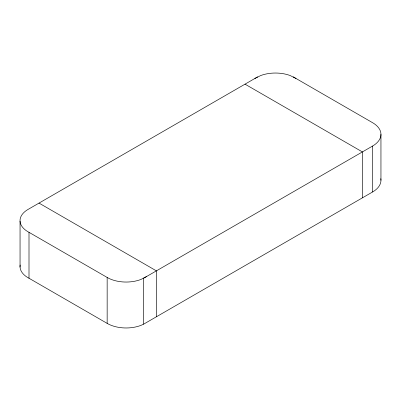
<?xml version="1.0" encoding="UTF-8"?>
<svg xmlns="http://www.w3.org/2000/svg" width="401" height="401" viewBox="0 0 401 401"><rect width="100%" height="100%" fill="white"/><g stroke="black" fill="none" stroke-linecap="round" stroke-linejoin="round"><path stroke-width="0.6" d="M146.375 276.645L140.901 279.462A26.571 15.338 0 0 1 107.157 277.447L29.002 232.324A27.433 15.839 0 0 1 27.609 209.683L257.658 76.862M254.851 78.486L260.7 75.543A27.158 15.679 0 0 1 290.164 75.543L296.013 78.486M293.206 76.862L372.564 122.681A28.626 16.526 0 0 1 372.564 146.054L143.543 278.279L143.543 324.208L140.901 325.386A26.571 15.338 0 0 1 107.157 323.376L29.002 278.249A27.433 15.839 0 0 1 20.16 264.996M143.543 324.208L372.564 191.984A28.626 16.526 0 0 0 380.81 178.676M245.021 84.16L362.399 151.924L362.399 197.853M39.012 203.096L156.39 270.86L156.39 316.79M380.95 134.365L380.95 180.295M372.564 146.054L372.564 191.984M107.157 277.447L107.157 323.376M29.002 232.324L29.002 278.249M20.05 221.172L20.05 267.096"/></g></svg>
